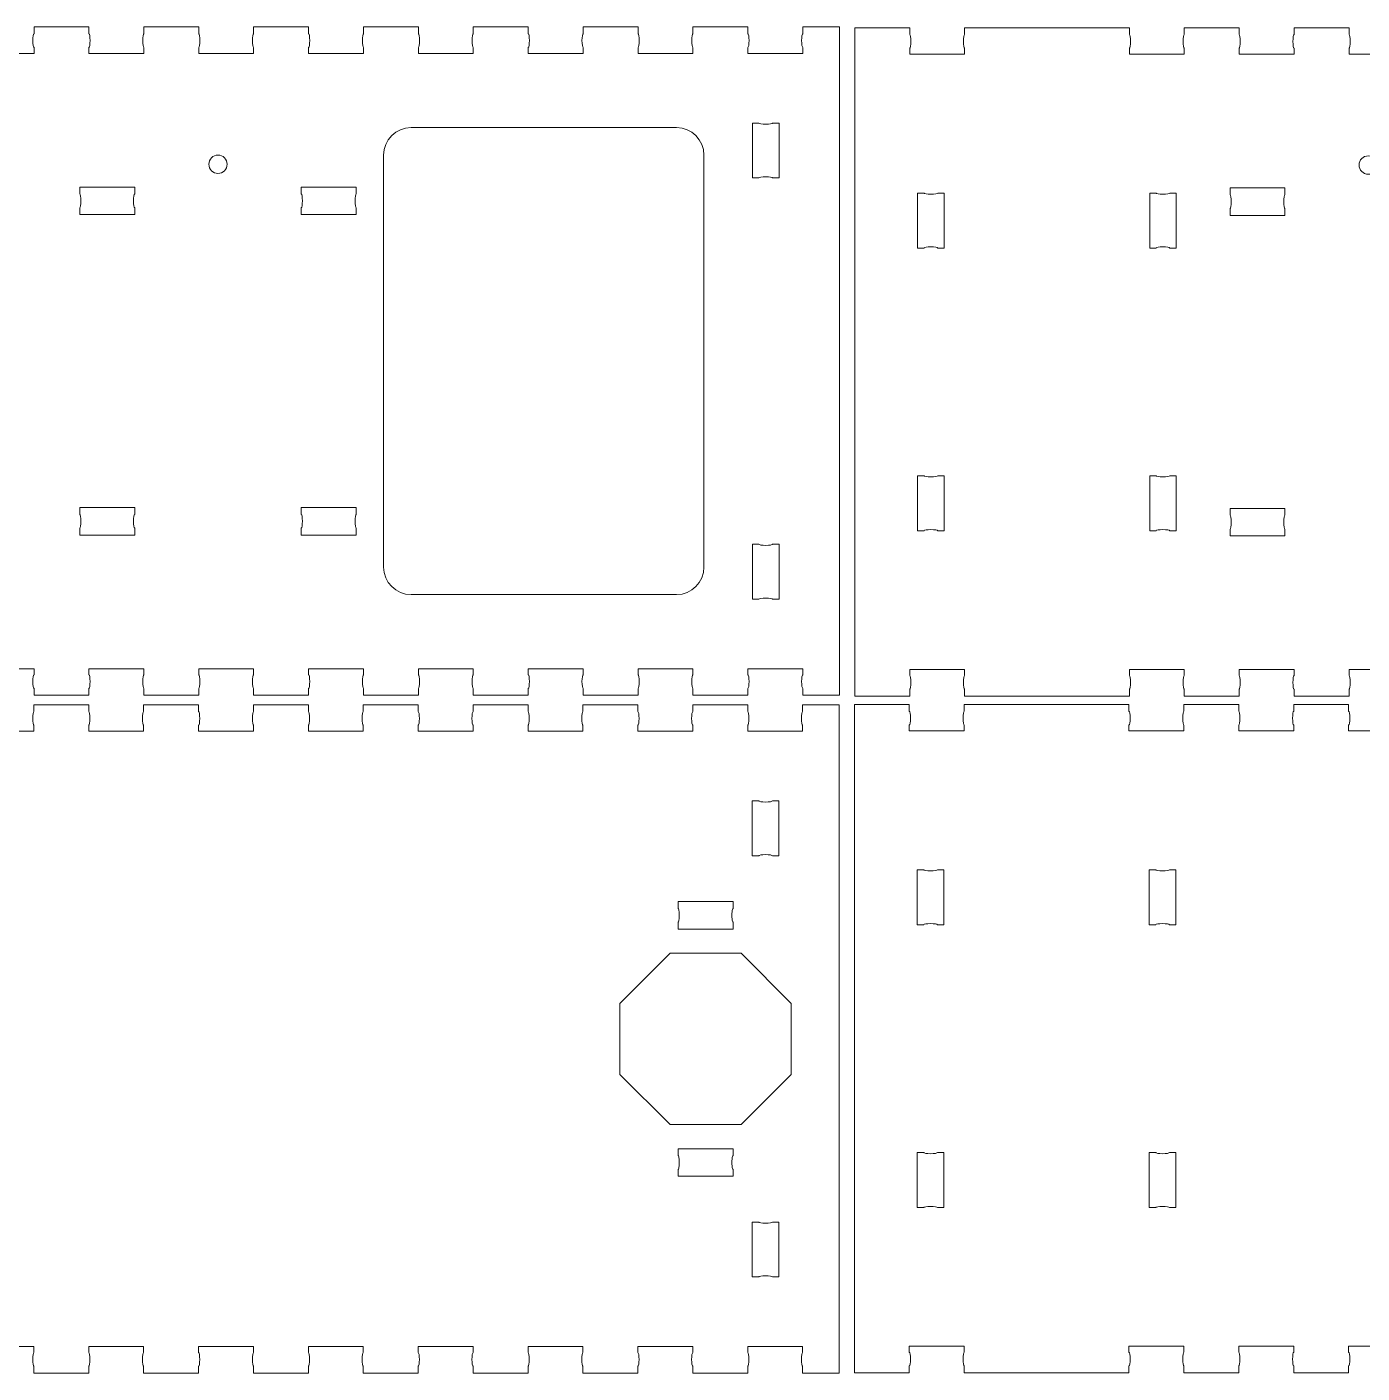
# Model space of a CAD drawing. Header units: millimetres. Extents: x 6 to 617, y 2 to 305.
# Drawn here: x 166.9 to 312.8, y 155.2 to 302.2 of the extents above; entities that cross this region are included whole.
import ezdxf

# ---------------------------------------------------------------- set-up
doc = ezdxf.new("R2010")
doc.units = ezdxf.units.MM
doc.header["$LTSCALE"] = 12.7
doc.linetypes.add('HIDDEN', pattern=[0.15, 0.1, -0.05])
doc.layers.add('Hidden', color=7, linetype='HIDDEN', lineweight=15)
doc.layers.add('Visible', color=1, linetype='Continuous', lineweight=13)

msp = doc.modelspace()

# ---------------------------------------------------------------- linework, layer by layer
at = {"layer": 'Hidden', "color": 5, "linetype": 'Continuous', "lineweight": 15}
for centre in [(187.79, 287.18), (313.47, 287.09)]:
    msp.add_circle(centre, 1, dxfattribs=at)
at = {"layer": 'Visible'}
for p, q in [((167.69, 301.43), (167.69, 302.18)), ((167.69, 302.18), (173.69, 302.18)), ((173.69, 301.43), (173.69, 302.18)), ((179.69, 301.43), (179.69, 302.18)), ((179.69, 302.18), (185.69, 302.18)), ((185.69, 301.43), (185.69, 302.18)), ((191.69, 301.43), (191.69, 302.18)), ((191.69, 302.18), (197.69, 302.18)), ((197.69, 301.43), (197.69, 302.18)), ((203.69, 301.43), (203.69, 302.18)), ((203.69, 302.18), (209.69, 302.18)), ((209.69, 301.43), (209.69, 302.18)), ((215.69, 301.43), (215.69, 302.18)), ((215.69, 302.18), (221.69, 302.18)), ((221.69, 301.43), (221.69, 302.18)), ((227.69, 301.43), (227.69, 302.18)), ((227.69, 302.18), (233.69, 302.18)), ((233.69, 301.43), (233.69, 302.18)), ((239.69, 301.43), (239.69, 302.18)), ((239.69, 302.18), (245.69, 302.18)), ((245.69, 301.43), (245.69, 302.18)), ((251.69, 301.43), (251.69, 302.18)), ((251.69, 302.18), (255.69, 302.18)), ((255.69, 229.18), (255.69, 302.18)), ((257.37, 302.09), (257.37, 229.09)), ((257.37, 302.09), (263.37, 302.09)), ((263.37, 301.34), (263.37, 302.09)), ((269.37, 301.34), (269.37, 302.09)), ((269.37, 302.09), (287.37, 302.09)), ((287.37, 301.34), (287.37, 302.09)), ((293.37, 301.34), (293.37, 302.09)), ((293.37, 302.09), (299.37, 302.09)), ((299.37, 301.34), (299.37, 302.09)), ((305.37, 301.34), (305.37, 302.09)), ((305.37, 302.09), (311.37, 302.09)), ((311.37, 301.34), (311.37, 302.09)), ((167.69, 299.28), (167.69, 299.93)), ((173.69, 299.28), (173.69, 299.93)), ((179.69, 299.28), (179.69, 299.93)), ((185.69, 299.28), (185.69, 299.93)), ((191.69, 299.28), (191.69, 299.93)), ((197.69, 299.28), (197.69, 299.93)), ((203.69, 299.28), (203.69, 299.93)), ((209.69, 299.28), (209.69, 299.93)), ((215.69, 299.28), (215.69, 299.93)), ((221.69, 299.28), (221.69, 299.93)), ((227.69, 299.28), (227.69, 299.93)), ((233.69, 299.28), (233.69, 299.93)), ((239.69, 299.28), (239.69, 299.93)), ((245.69, 299.28), (245.69, 299.93)), ((251.69, 299.28), (251.69, 299.93)), ((167.69, 299.28), (161.69, 299.28)), ((179.69, 299.28), (173.69, 299.28)), ((191.69, 299.28), (185.69, 299.28)), ((203.69, 299.28), (197.69, 299.28)), ((215.69, 299.28), (209.69, 299.28)), ((227.69, 299.28), (221.69, 299.28)), ((239.69, 299.28), (233.69, 299.28)), ((251.69, 299.28), (245.69, 299.28)), ((263.37, 299.19), (263.37, 299.84)), ((269.37, 299.19), (263.37, 299.19)), ((269.37, 299.19), (269.37, 299.84)), ((287.37, 299.19), (287.37, 299.84)), ((293.37, 299.19), (287.37, 299.19)), ((293.37, 299.19), (293.37, 299.84)), ((299.37, 299.19), (299.37, 299.84)), ((305.37, 299.19), (299.37, 299.19)), ((305.37, 299.19), (305.37, 299.84)), ((311.37, 299.19), (311.37, 299.84)), ((317.37, 299.19), (311.37, 299.19)), ((208.89, 291.18), (237.89, 291.18)), ((246.19, 285.68), (246.19, 291.68)), ((246.19, 291.68), (246.89, 291.68)), ((248.39, 291.68), (249.09, 291.68)), ((249.09, 285.68), (249.09, 291.68)), ((205.89, 288.18), (205.89, 243.18)), ((240.89, 288.18), (240.89, 243.18)), ((246.19, 285.68), (246.89, 285.68)), ((248.39, 285.68), (249.09, 285.68)), ((172.69, 284.68), (178.69, 284.68)), ((172.69, 284.68), (172.69, 283.93)), ((178.69, 284.68), (178.69, 283.93)), ((202.89, 284.68), (196.89, 284.68)), ((196.89, 284.68), (196.89, 283.93)), ((202.89, 284.68), (202.89, 283.93)), ((264.24, 284.03), (264.24, 278.03)), ((264.24, 284.03), (264.94, 284.03)), ((266.44, 284.03), (267.14, 284.03)), ((267.14, 284.03), (267.14, 278.03)), ((289.59, 284.03), (289.59, 278.03)), ((290.29, 284.03), (289.59, 284.03)), ((292.49, 284.03), (291.79, 284.03)), ((292.49, 284.03), (292.49, 278.03)), ((298.37, 284.59), (304.37, 284.59)), ((298.37, 284.59), (298.37, 283.84)), ((304.37, 284.59), (304.37, 283.84)), ((172.69, 282.43), (172.69, 281.68)), ((178.69, 282.43), (178.69, 281.68)), ((196.89, 282.43), (196.89, 281.68)), ((202.89, 282.43), (202.89, 281.68)), ((298.37, 282.34), (298.37, 281.59)), ((304.37, 282.34), (304.37, 281.59)), ((172.69, 281.68), (178.69, 281.68)), ((202.89, 281.68), (196.89, 281.68)), ((298.37, 281.59), (304.37, 281.59)), ((264.24, 278.03), (264.94, 278.03)), ((266.44, 278.03), (267.14, 278.03)), ((290.29, 278.03), (289.59, 278.03)), ((292.49, 278.03), (291.79, 278.03)), ((264.24, 253.15), (264.94, 253.15)), ((264.24, 247.15), (264.24, 253.15)), ((266.44, 253.15), (267.14, 253.15)), ((267.14, 247.15), (267.14, 253.15)), ((289.59, 247.15), (289.59, 253.15)), ((290.29, 253.15), (289.59, 253.15)), ((292.49, 253.15), (291.79, 253.15)), ((292.49, 247.15), (292.49, 253.15)), ((172.69, 249.68), (178.69, 249.68)), ((172.69, 248.93), (172.69, 249.68)), ((178.69, 248.93), (178.69, 249.68)), ((202.89, 249.68), (196.89, 249.68)), ((196.89, 248.93), (196.89, 249.68)), ((202.89, 248.93), (202.89, 249.68)), ((298.37, 249.59), (304.37, 249.59)), ((298.37, 248.84), (298.37, 249.59)), ((304.37, 248.84), (304.37, 249.59)), ((172.69, 246.68), (172.69, 247.43)), ((178.69, 246.68), (178.69, 247.43)), ((196.89, 246.68), (196.89, 247.43)), ((202.89, 246.68), (202.89, 247.43)), ((264.24, 247.15), (264.94, 247.15)), ((266.44, 247.15), (267.14, 247.15)), ((290.29, 247.15), (289.59, 247.15)), ((292.49, 247.15), (291.79, 247.15)), ((298.37, 246.59), (298.37, 247.34)), ((304.37, 246.59), (304.37, 247.34)), ((172.69, 246.68), (178.69, 246.68)), ((202.89, 246.68), (196.89, 246.68)), ((246.19, 245.68), (246.19, 239.68)), ((246.19, 245.68), (246.89, 245.68)), ((248.39, 245.68), (249.09, 245.68)), ((249.09, 245.68), (249.09, 239.68)), ((298.37, 246.59), (304.37, 246.59)), ((208.89, 240.18), (237.89, 240.18)), ((246.19, 239.68), (246.89, 239.68)), ((248.39, 239.68), (249.09, 239.68)), ((167.69, 232.08), (161.69, 232.08)), ((167.69, 232.08), (167.69, 231.43)), ((179.69, 232.08), (173.69, 232.08)), ((173.69, 232.08), (173.69, 231.43)), ((179.69, 232.08), (179.69, 231.43)), ((191.69, 232.08), (185.69, 232.08)), ((185.69, 232.08), (185.69, 231.43)), ((191.69, 232.08), (191.69, 231.43)), ((203.69, 232.08), (197.69, 232.08)), ((197.69, 232.08), (197.69, 231.43)), ((203.69, 232.08), (203.69, 231.43)), ((215.69, 232.08), (209.69, 232.08)), ((209.69, 232.08), (209.69, 231.43)), ((215.69, 232.08), (215.69, 231.43)), ((227.69, 232.08), (221.69, 232.08)), ((221.69, 232.08), (221.69, 231.43)), ((227.69, 232.08), (227.69, 231.43)), ((239.69, 232.08), (233.69, 232.08)), ((233.69, 232.08), (233.69, 231.43)), ((239.69, 232.08), (239.69, 231.43)), ((251.69, 232.08), (245.69, 232.08)), ((245.69, 232.08), (245.69, 231.43)), ((251.69, 232.08), (251.69, 231.43)), ((269.37, 231.99), (263.37, 231.99)), ((263.37, 231.99), (263.37, 231.34)), ((269.37, 231.99), (269.37, 231.34)), ((293.37, 231.99), (287.37, 231.99)), ((287.37, 231.99), (287.37, 231.34)), ((293.37, 231.99), (293.37, 231.34)), ((305.37, 231.99), (299.37, 231.99)), ((299.37, 231.99), (299.37, 231.34)), ((305.37, 231.99), (305.37, 231.34)), ((317.37, 231.99), (311.37, 231.99)), ((311.37, 231.99), (311.37, 231.34)), ((167.69, 229.93), (167.69, 229.18)), ((173.69, 229.93), (173.69, 229.18)), ((179.69, 229.93), (179.69, 229.18)), ((185.69, 229.93), (185.69, 229.18)), ((191.69, 229.93), (191.69, 229.18)), ((197.69, 229.93), (197.69, 229.18)), ((203.69, 229.93), (203.69, 229.18)), ((209.69, 229.93), (209.69, 229.18)), ((215.69, 229.93), (215.69, 229.18)), ((221.69, 229.93), (221.69, 229.18)), ((227.69, 229.93), (227.69, 229.18)), ((233.69, 229.93), (233.69, 229.18)), ((239.69, 229.93), (239.69, 229.18)), ((245.69, 229.93), (245.69, 229.18)), ((251.69, 229.93), (251.69, 229.18)), ((263.37, 229.84), (263.37, 229.09)), ((269.37, 229.84), (269.37, 229.09)), ((287.37, 229.84), (287.37, 229.09)), ((293.37, 229.84), (293.37, 229.09)), ((299.37, 229.84), (299.37, 229.09)), ((305.37, 229.84), (305.37, 229.09)), ((311.37, 229.84), (311.37, 229.09)), ((167.67, 227.4), (167.67, 228.15)), ((167.67, 228.15), (173.67, 228.15)), ((167.69, 229.18), (173.69, 229.18)), ((173.67, 227.4), (173.67, 228.15)), ((179.67, 227.4), (179.67, 228.15)), ((179.67, 228.15), (185.67, 228.15)), ((179.69, 229.18), (185.69, 229.18)), ((185.67, 227.4), (185.67, 228.15)), ((191.67, 227.4), (191.67, 228.15)), ((191.67, 228.15), (197.67, 228.15)), ((191.69, 229.18), (197.69, 229.18)), ((197.67, 227.4), (197.67, 228.15)), ((203.67, 227.4), (203.67, 228.15)), ((203.67, 228.15), (209.67, 228.15)), ((203.69, 229.18), (209.69, 229.18)), ((209.67, 227.4), (209.67, 228.15)), ((215.67, 227.4), (215.67, 228.15)), ((215.67, 228.15), (221.67, 228.15)), ((215.69, 229.18), (221.69, 229.18)), ((221.67, 227.4), (221.67, 228.15)), ((227.67, 227.4), (227.67, 228.15)), ((227.67, 228.15), (233.67, 228.15)), ((227.69, 229.18), (233.69, 229.18)), ((233.67, 227.4), (233.67, 228.15)), ((239.67, 227.4), (239.67, 228.15)), ((239.67, 228.15), (245.67, 228.15)), ((239.69, 229.18), (245.69, 229.18)), ((245.67, 227.4), (245.67, 228.15)), ((251.67, 227.4), (251.67, 228.15)), ((251.67, 228.15), (255.67, 228.15)), ((251.69, 229.18), (255.69, 229.18)), ((255.67, 155.15), (255.67, 228.15)), ((257.33, 228.18), (257.33, 155.18)), ((257.33, 228.18), (263.33, 228.18)), ((257.37, 229.09), (263.37, 229.09)), ((263.33, 227.43), (263.33, 228.18)), ((269.33, 227.43), (269.33, 228.18)), ((269.33, 228.18), (287.33, 228.18)), ((269.37, 229.09), (287.37, 229.09)), ((287.33, 227.43), (287.33, 228.18)), ((293.33, 227.43), (293.33, 228.18)), ((293.33, 228.18), (299.33, 228.18)), ((293.37, 229.09), (299.37, 229.09)), ((299.33, 227.43), (299.33, 228.18)), ((305.33, 227.43), (305.33, 228.18)), ((305.33, 228.18), (311.33, 228.18)), ((305.37, 229.09), (311.37, 229.09)), ((311.33, 227.43), (311.33, 228.18)), ((167.67, 225.25), (161.67, 225.25)), ((167.67, 225.25), (167.67, 225.9)), ((173.67, 225.25), (173.67, 225.9)), ((179.67, 225.25), (173.67, 225.25)), ((179.67, 225.25), (179.67, 225.9)), ((185.67, 225.25), (185.67, 225.9)), ((191.67, 225.25), (185.67, 225.25)), ((191.67, 225.25), (191.67, 225.9)), ((197.67, 225.25), (197.67, 225.9)), ((203.67, 225.25), (197.67, 225.25)), ((203.67, 225.25), (203.67, 225.9)), ((209.67, 225.25), (209.67, 225.9)), ((215.67, 225.25), (209.67, 225.25)), ((215.67, 225.25), (215.67, 225.9)), ((221.67, 225.25), (221.67, 225.9)), ((227.67, 225.25), (221.67, 225.25)), ((227.67, 225.25), (227.67, 225.9)), ((233.67, 225.25), (233.67, 225.9)), ((239.67, 225.25), (233.67, 225.25)), ((239.67, 225.25), (239.67, 225.9)), ((245.67, 225.25), (245.67, 225.9)), ((251.67, 225.25), (245.67, 225.25)), ((251.67, 225.25), (251.67, 225.9)), ((263.33, 225.28), (263.33, 225.93)), ((269.33, 225.28), (263.33, 225.28)), ((269.33, 225.28), (269.33, 225.93)), ((287.33, 225.28), (287.33, 225.93)), ((293.33, 225.28), (287.33, 225.28)), ((293.33, 225.28), (293.33, 225.93)), ((299.33, 225.28), (299.33, 225.93)), ((305.33, 225.28), (299.33, 225.28)), ((305.33, 225.28), (305.33, 225.93)), ((311.33, 225.28), (311.33, 225.93)), ((317.33, 225.28), (311.33, 225.28)), ((246.17, 211.65), (246.17, 217.65)), ((246.17, 217.65), (246.87, 217.65)), ((248.37, 217.65), (249.07, 217.65)), ((249.07, 211.65), (249.07, 217.65)), ((246.17, 211.65), (246.87, 211.65)), ((248.37, 211.65), (249.07, 211.65)), ((264.2, 210.12), (264.2, 204.12)), ((264.2, 210.12), (264.9, 210.12)), ((266.4, 210.12), (267.1, 210.12)), ((267.1, 210.12), (267.1, 204.12)), ((289.55, 210.12), (289.55, 204.12)), ((290.25, 210.12), (289.55, 210.12)), ((292.45, 210.12), (291.75, 210.12)), ((292.45, 210.12), (292.45, 204.12)), ((238.07, 206.65), (244.07, 206.65)), ((238.07, 205.9), (238.07, 206.65)), ((244.07, 205.9), (244.07, 206.65)), ((238.07, 203.65), (238.07, 204.4)), ((244.07, 203.65), (244.07, 204.4)), ((238.07, 203.65), (244.07, 203.65)), ((264.2, 204.12), (264.9, 204.12)), ((266.4, 204.12), (267.1, 204.12)), ((290.25, 204.12), (289.55, 204.12)), ((292.45, 204.12), (291.75, 204.12)), ((237.19, 201.01), (231.71, 195.53)), ((244.94, 201.01), (237.19, 201.01)), ((250.42, 195.53), (244.94, 201.01)), ((231.71, 195.53), (231.71, 187.78)), ((250.42, 187.78), (250.42, 195.53)), ((231.71, 187.78), (237.19, 182.3)), ((244.94, 182.3), (250.42, 187.78)), ((237.19, 182.3), (244.94, 182.3)), ((238.07, 179.65), (244.07, 179.65)), ((238.07, 179.65), (238.07, 178.9)), ((244.07, 179.65), (244.07, 178.9)), ((264.2, 179.24), (264.9, 179.24)), ((264.2, 173.24), (264.2, 179.24)), ((266.4, 179.24), (267.1, 179.24)), ((267.1, 173.24), (267.1, 179.24)), ((289.55, 173.24), (289.55, 179.24)), ((290.25, 179.24), (289.55, 179.24)), ((292.45, 179.24), (291.75, 179.24)), ((292.45, 173.24), (292.45, 179.24)), ((238.07, 177.4), (238.07, 176.65)), ((238.07, 176.65), (244.07, 176.65)), ((244.07, 177.4), (244.07, 176.65)), ((264.2, 173.24), (264.9, 173.24)), ((266.4, 173.24), (267.1, 173.24)), ((290.25, 173.24), (289.55, 173.24)), ((292.45, 173.24), (291.75, 173.24)), ((246.17, 171.65), (246.17, 165.65)), ((246.17, 171.65), (246.87, 171.65)), ((248.37, 171.65), (249.07, 171.65)), ((249.07, 171.65), (249.07, 165.65)), ((246.17, 165.65), (246.87, 165.65)), ((248.37, 165.65), (249.07, 165.65)), ((167.67, 158.05), (161.67, 158.05)), ((167.67, 158.05), (167.67, 157.4)), ((179.67, 158.05), (173.67, 158.05)), ((173.67, 158.05), (173.67, 157.4)), ((179.67, 158.05), (179.67, 157.4)), ((191.67, 158.05), (185.67, 158.05)), ((185.67, 158.05), (185.67, 157.4)), ((191.67, 158.05), (191.67, 157.4)), ((203.67, 158.05), (197.67, 158.05)), ((197.67, 158.05), (197.67, 157.4)), ((203.67, 158.05), (203.67, 157.4)), ((215.67, 158.05), (209.67, 158.05)), ((209.67, 158.05), (209.67, 157.4)), ((215.67, 158.05), (215.67, 157.4)), ((227.67, 158.05), (221.67, 158.05)), ((221.67, 158.05), (221.67, 157.4)), ((227.67, 158.05), (227.67, 157.4)), ((239.67, 158.05), (233.67, 158.05)), ((233.67, 158.05), (233.67, 157.4)), ((239.67, 158.05), (239.67, 157.4)), ((251.67, 158.05), (245.67, 158.05)), ((245.67, 158.05), (245.67, 157.4)), ((251.67, 158.05), (251.67, 157.4)), ((269.33, 158.08), (263.33, 158.08)), ((263.33, 158.08), (263.33, 157.43)), ((269.33, 158.08), (269.33, 157.43)), ((293.33, 158.08), (287.33, 158.08)), ((287.33, 158.08), (287.33, 157.43)), ((293.33, 158.08), (293.33, 157.43)), ((305.33, 158.08), (299.33, 158.08)), ((299.33, 158.08), (299.33, 157.43)), ((305.33, 158.08), (305.33, 157.43)), ((317.33, 158.08), (311.33, 158.08)), ((311.33, 158.08), (311.33, 157.43)), ((167.67, 155.9), (167.67, 155.15)), ((173.67, 155.9), (173.67, 155.15)), ((179.67, 155.9), (179.67, 155.15)), ((185.67, 155.9), (185.67, 155.15)), ((191.67, 155.9), (191.67, 155.15)), ((197.67, 155.9), (197.67, 155.15)), ((203.67, 155.9), (203.67, 155.15)), ((209.67, 155.9), (209.67, 155.15)), ((215.67, 155.9), (215.67, 155.15)), ((221.67, 155.9), (221.67, 155.15)), ((227.67, 155.9), (227.67, 155.15)), ((233.67, 155.9), (233.67, 155.15)), ((239.67, 155.9), (239.67, 155.15)), ((245.67, 155.9), (245.67, 155.15)), ((251.67, 155.9), (251.67, 155.15)), ((263.33, 155.93), (263.33, 155.18)), ((269.33, 155.93), (269.33, 155.18)), ((287.33, 155.93), (287.33, 155.18)), ((293.33, 155.93), (293.33, 155.18)), ((299.33, 155.93), (299.33, 155.18)), ((305.33, 155.93), (305.33, 155.18)), ((311.33, 155.93), (311.33, 155.18)), ((167.67, 155.15), (173.67, 155.15)), ((179.67, 155.15), (185.67, 155.15)), ((191.67, 155.15), (197.67, 155.15)), ((203.67, 155.15), (209.67, 155.15)), ((215.67, 155.15), (221.67, 155.15)), ((227.67, 155.15), (233.67, 155.15)), ((239.67, 155.15), (245.67, 155.15)), ((251.67, 155.15), (255.67, 155.15)), ((257.33, 155.18), (263.33, 155.18)), ((269.33, 155.18), (287.33, 155.18)), ((293.33, 155.18), (299.33, 155.18)), ((305.33, 155.18), (311.33, 155.18))]:
    msp.add_line(p, q, dxfattribs=at)
for centre, start, end in [((208.89, 288.18), 90, 180), ((237.89, 288.18), 0, 90), ((208.89, 243.18), 180, 270), ((237.89, 243.18), 270, 0)]:
    msp.add_arc(centre, 3, start, end, dxfattribs=at)
at = {"layer": 'Visible', "extrusion": (0, 0, -1)}
for centre, major_axis, start_param, end_param in [((167.69, 300.68), (0, 0.75), 3.141593, 6.283185), ((173.69, 300.68), (0, -0.75), 3.141593, 6.283185), ((179.69, 300.68), (0, 0.75), 3.141593, 6.283185), ((185.69, 300.68), (0, -0.75), 3.141593, 6.283185), ((191.69, 300.68), (0, 0.75), 3.141593, 6.283185), ((197.69, 300.68), (0, -0.75), 3.141593, 6.283185), ((203.69, 300.68), (0, 0.75), 3.141593, 6.283185), ((209.69, 300.68), (0, -0.75), 3.141593, 6.283185), ((215.69, 300.68), (0, 0.75), 3.141593, 6.283185), ((221.69, 300.68), (0, -0.75), 3.141593, 6.283185), ((227.69, 300.68), (0, 0.75), 3.141593, 6.283185), ((233.69, 300.68), (0, -0.75), 3.141593, 6.283185), ((239.69, 300.68), (0, 0.75), 3.141593, 6.283185), ((245.69, 300.68), (0, -0.75), 3.141593, 6.283185), ((251.69, 300.68), (0, 0.75), 3.141593, 6.283185), ((263.37, 300.59), (0, -0.75), 3.141593, 6.283185), ((269.37, 300.59), (0, 0.75), 3.141593, 6.283185), ((287.37, 300.59), (0, -0.75), 3.141593, 6.283185), ((293.37, 300.59), (0, 0.75), 3.141593, 6.283185), ((299.37, 300.59), (0, -0.75), 3.141593, 6.283185), ((305.37, 300.59), (0, 0.75), 3.141593, 6.283185), ((311.37, 300.59), (0, -0.75), 3.141593, 6.283185), ((167.67, 226.65), (0, 0.75), 3.141593, 6.283185), ((173.67, 226.65), (0, -0.75), 3.141593, 6.283185), ((179.67, 226.65), (0, 0.75), 3.141593, 6.283185), ((185.67, 226.65), (0, -0.75), 3.141593, 6.283185), ((191.67, 226.65), (0, 0.75), 3.141593, 6.283185), ((197.67, 226.65), (0, -0.75), 3.141593, 6.283185), ((203.67, 226.65), (0, 0.75), 3.141593, 6.283185), ((209.67, 226.65), (0, -0.75), 3.141593, 6.283185), ((215.67, 226.65), (0, 0.75), 3.141593, 6.283185), ((221.67, 226.65), (0, -0.75), 3.141593, 6.283185), ((227.67, 226.65), (0, 0.75), 3.141593, 6.283185), ((233.67, 226.65), (0, -0.75), 3.141593, 6.283185), ((239.67, 226.65), (0, 0.75), 3.141593, 6.283185), ((245.67, 226.65), (0, -0.75), 3.141593, 6.283185), ((251.67, 226.65), (0, 0.75), 3.141593, 6.283185), ((263.33, 226.68), (0, -0.75), 3.141593, 6.283185), ((269.33, 226.68), (0, 0.75), 3.141593, 6.283185), ((287.33, 226.68), (0, -0.75), 3.141593, 6.283185), ((293.33, 226.68), (0, 0.75), 3.141593, 6.283185), ((299.33, 226.68), (0, -0.75), 3.141593, 6.283185), ((305.33, 226.68), (0, 0.75), 3.141593, 6.283185), ((311.33, 226.68), (0, -0.75), 3.141593, 6.283185), ((238.07, 205.15), (0, 0.75), 0, 3.141593), ((244.07, 205.15), (0, -0.75), 0, 3.141593), ((238.07, 178.15), (0, 0.75), 0, 3.141593), ((244.07, 178.15), (0, -0.75), 0, 3.141593)]:
    msp.add_ellipse(centre, major_axis=major_axis, ratio=0.166667, start_param=start_param, end_param=end_param, dxfattribs=at)
at = {"layer": 'Visible'}
for centre, major_axis in [((247.64, 291.68), (0.75, 0)), ((247.64, 285.68), (-0.75, 0)), ((172.69, 283.18), (0, 0.75)), ((178.69, 283.18), (0, -0.75)), ((196.89, 283.18), (0, 0.75)), ((202.89, 283.18), (0, -0.75)), ((265.69, 284.03), (0.75, 0)), ((291.04, 284.03), (0.75, 0)), ((298.37, 283.09), (0, 0.75)), ((304.37, 283.09), (0, -0.75)), ((265.69, 278.03), (-0.75, 0)), ((291.04, 278.03), (-0.75, 0)), ((265.69, 253.15), (0.75, 0)), ((291.04, 253.15), (0.75, 0)), ((172.69, 248.18), (0, 0.75)), ((178.69, 248.18), (0, -0.75)), ((196.89, 248.18), (0, 0.75)), ((202.89, 248.18), (0, -0.75)), ((298.37, 248.09), (0, 0.75)), ((304.37, 248.09), (0, -0.75)), ((265.69, 247.15), (-0.75, 0)), ((291.04, 247.15), (-0.75, 0)), ((247.64, 245.68), (0.75, 0)), ((247.64, 239.68), (-0.75, 0)), ((167.69, 230.68), (0, -0.75)), ((173.69, 230.68), (0, 0.75)), ((179.69, 230.68), (0, -0.75)), ((185.69, 230.68), (0, 0.75)), ((191.69, 230.68), (0, -0.75)), ((197.69, 230.68), (0, 0.75)), ((203.69, 230.68), (0, -0.75)), ((209.69, 230.68), (0, 0.75)), ((215.69, 230.68), (0, -0.75)), ((221.69, 230.68), (0, 0.75)), ((227.69, 230.68), (0, -0.75)), ((233.69, 230.68), (0, 0.75)), ((239.69, 230.68), (0, -0.75)), ((245.69, 230.68), (0, 0.75)), ((251.69, 230.68), (0, -0.75)), ((263.37, 230.59), (0, 0.75)), ((269.37, 230.59), (0, -0.75)), ((287.37, 230.59), (0, 0.75)), ((293.37, 230.59), (0, -0.75)), ((299.37, 230.59), (0, 0.75)), ((305.37, 230.59), (0, -0.75)), ((311.37, 230.59), (0, 0.75)), ((247.62, 217.65), (0.75, 0)), ((247.62, 211.65), (-0.75, 0)), ((265.65, 210.12), (0.75, 0)), ((291, 210.12), (0.75, 0)), ((265.65, 204.12), (-0.75, 0)), ((291, 204.12), (-0.75, 0)), ((265.65, 179.24), (0.75, 0)), ((291, 179.24), (0.75, 0)), ((265.65, 173.24), (-0.75, 0)), ((291, 173.24), (-0.75, 0)), ((247.62, 171.65), (0.75, 0)), ((247.62, 165.65), (-0.75, 0)), ((167.67, 156.65), (0, -0.75)), ((173.67, 156.65), (0, 0.75)), ((179.67, 156.65), (0, -0.75)), ((185.67, 156.65), (0, 0.75)), ((191.67, 156.65), (0, -0.75)), ((197.67, 156.65), (0, 0.75)), ((203.67, 156.65), (0, -0.75)), ((209.67, 156.65), (0, 0.75)), ((215.67, 156.65), (0, -0.75)), ((221.67, 156.65), (0, 0.75)), ((227.67, 156.65), (0, -0.75)), ((233.67, 156.65), (0, 0.75)), ((239.67, 156.65), (0, -0.75)), ((245.67, 156.65), (0, 0.75)), ((251.67, 156.65), (0, -0.75)), ((263.33, 156.68), (0, 0.75)), ((269.33, 156.68), (0, -0.75)), ((287.33, 156.68), (0, 0.75)), ((293.33, 156.68), (0, -0.75)), ((299.33, 156.68), (0, 0.75)), ((305.33, 156.68), (0, -0.75)), ((311.33, 156.68), (0, 0.75))]:
    msp.add_ellipse(centre, major_axis=major_axis, ratio=0.166667, start_param=3.141593, end_param=6.283185, dxfattribs=at)

doc.saveas('drawing.dxf')
